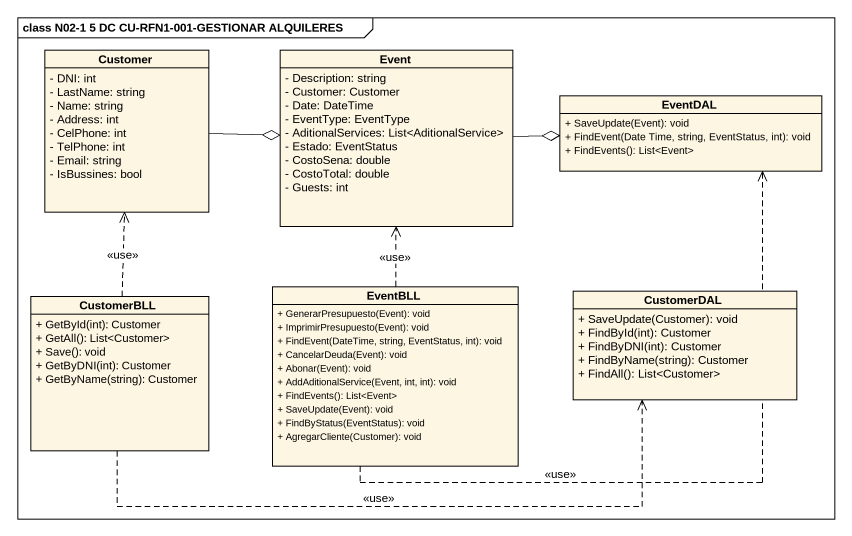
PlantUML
@startuml
mainframe class N02-1 5 DC CU-RFN1-001-GESTIONAR ALQUILERES
hide circle
hide empty members
skinparam classAttributeIconSize 0
class Customer {
  - DNI: int
  - LastName: string
  - Name: string
  - Address: int
  - CelPhone: int
  - TelPhone: int
  - Email: string
  - IsBussines: bool
}
class Event {
  - Description: string
  - Customer: Customer
  - Date: DateTime
  - EventType: EventType
  - AditionalServices: List<AditionalService>
  - Estado: EventStatus
  - CostoSena: double
  - CostoTotal: double
  - Guests: int
}
class EventDAL {
  + SaveUpdate(Event): void
  + FindEvent(Date Time, string, EventStatus, int): void
  + FindEvents(): List<Event>
}
class CustomerBLL {
  + GetById(int): Customer
  + GetAll(): List<Customer>
  + Save(): void
  + GetByDNI(int): Customer
  + GetByName(string): Customer
}
class EventBLL {
  + GenerarPresupuesto(Event): void
  + ImprimirPresupuesto(Event): void
  + FindEvent(DateTime, string, EventStatus, int): void
  + CancelarDeuda(Event): void
  + Abonar(Event): void
  + AddAditionalService(Event, int, int): void
  + FindEvents(): List<Event>
  + SaveUpdate(Event): void
  + FindByStatus(EventStatus): void
  + AgregarCliente(Customer): void
}
class CustomerDAL {
  + SaveUpdate(Customer): void
  + FindById(int): Customer
  + FindByDNI(int): Customer
  + FindByName(string): Customer
  + FindAll(): List<Customer>
}
Customer -right-o Event
Event -right-o EventDAL
CustomerBLL .up.> Customer : <<use>>
CustomerBLL .right.> CustomerDAL : <<use>>
EventBLL .up.> Event : <<use>>
EventBLL .up.> EventDAL : <<use>>
@enduml
